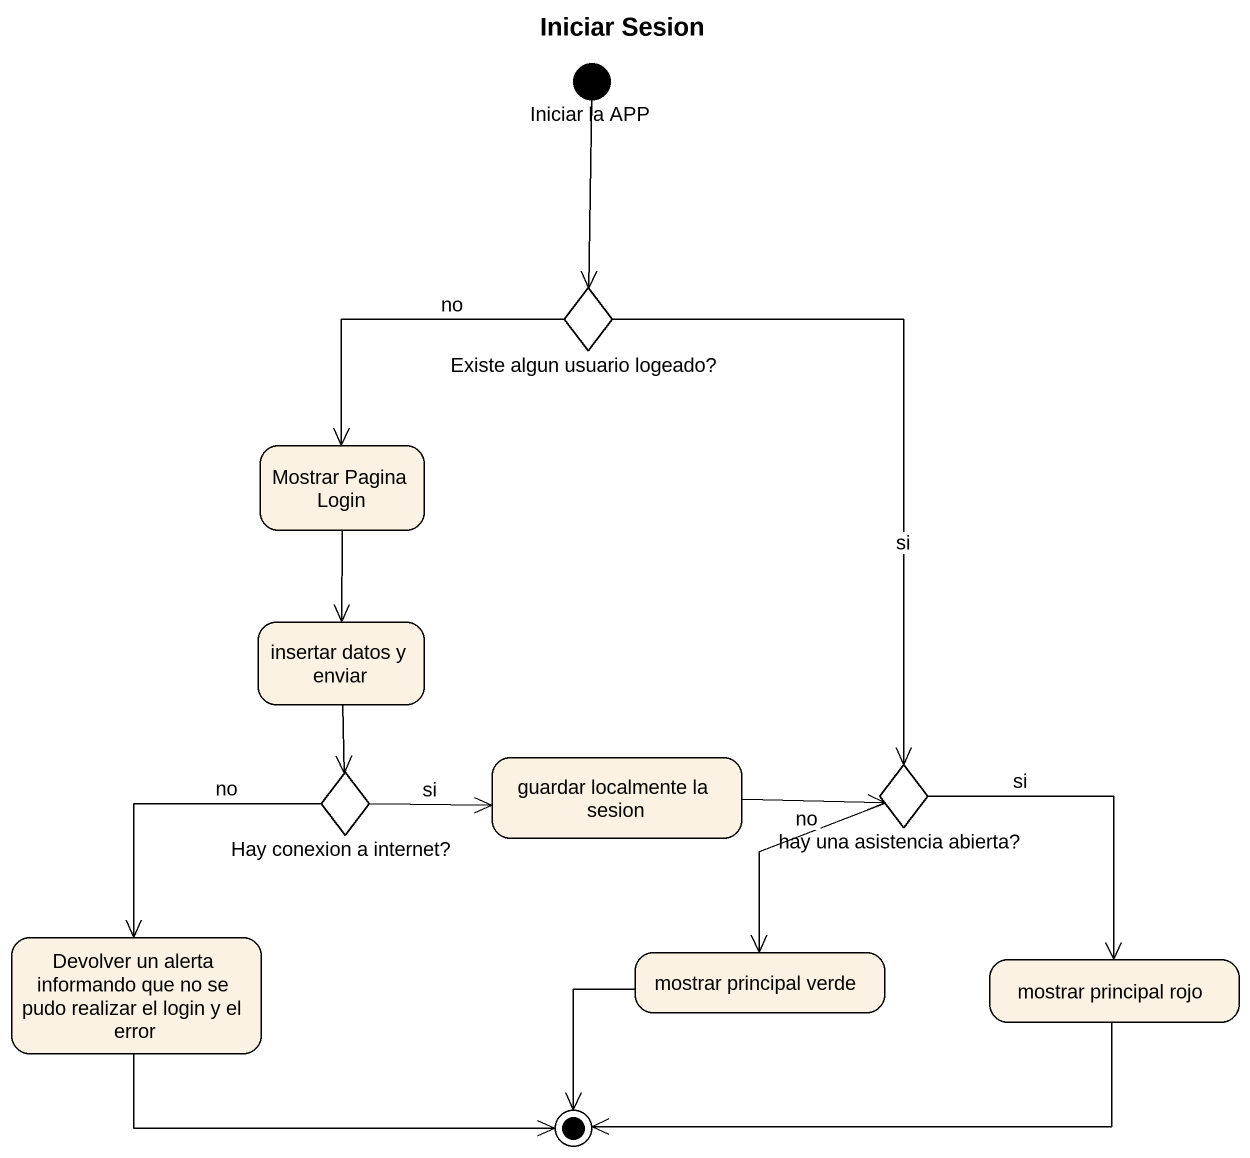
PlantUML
@startuml
title Iniciar Sesion
hide empty description
state "Iniciar la APP" as Iniciar_la_APP <<start>>
state "Existe algun usuario logeado?" as Existe_algun_usuario_logeado <<choice>>
state "Mostrar Pagina Login" as Mostrar_Pagina_Login
state "insertar datos y enviar" as insertar_datos_y_enviar
state "Hay conexion a internet?" as Hay_conexion_a_internet <<choice>>
state "guardar localmente la sesion" as guardar_localmente_la_sesion
state "hay una asistencia abierta?" as hay_una_asistencia_abierta <<choice>>
state "Devolver un alerta informando que no se pudo realizar el login y el error" as Devolver_un_alerta
state "mostrar principal verde" as mostrar_principal_verde
state "mostrar principal rojo" as mostrar_principal_rojo
Iniciar_la_APP --> Existe_algun_usuario_logeado
Existe_algun_usuario_logeado --> Mostrar_Pagina_Login : no
Existe_algun_usuario_logeado --> hay_una_asistencia_abierta : si
Mostrar_Pagina_Login --> insertar_datos_y_enviar
insertar_datos_y_enviar --> Hay_conexion_a_internet
Hay_conexion_a_internet -right-> guardar_localmente_la_sesion : si
Hay_conexion_a_internet --> Devolver_un_alerta : no
guardar_localmente_la_sesion -right-> hay_una_asistencia_abierta
hay_una_asistencia_abierta --> mostrar_principal_verde : no
hay_una_asistencia_abierta --> mostrar_principal_rojo : si
Devolver_un_alerta -right-> [*]
mostrar_principal_verde --> [*]
mostrar_principal_rojo -left-> [*]
@enduml
